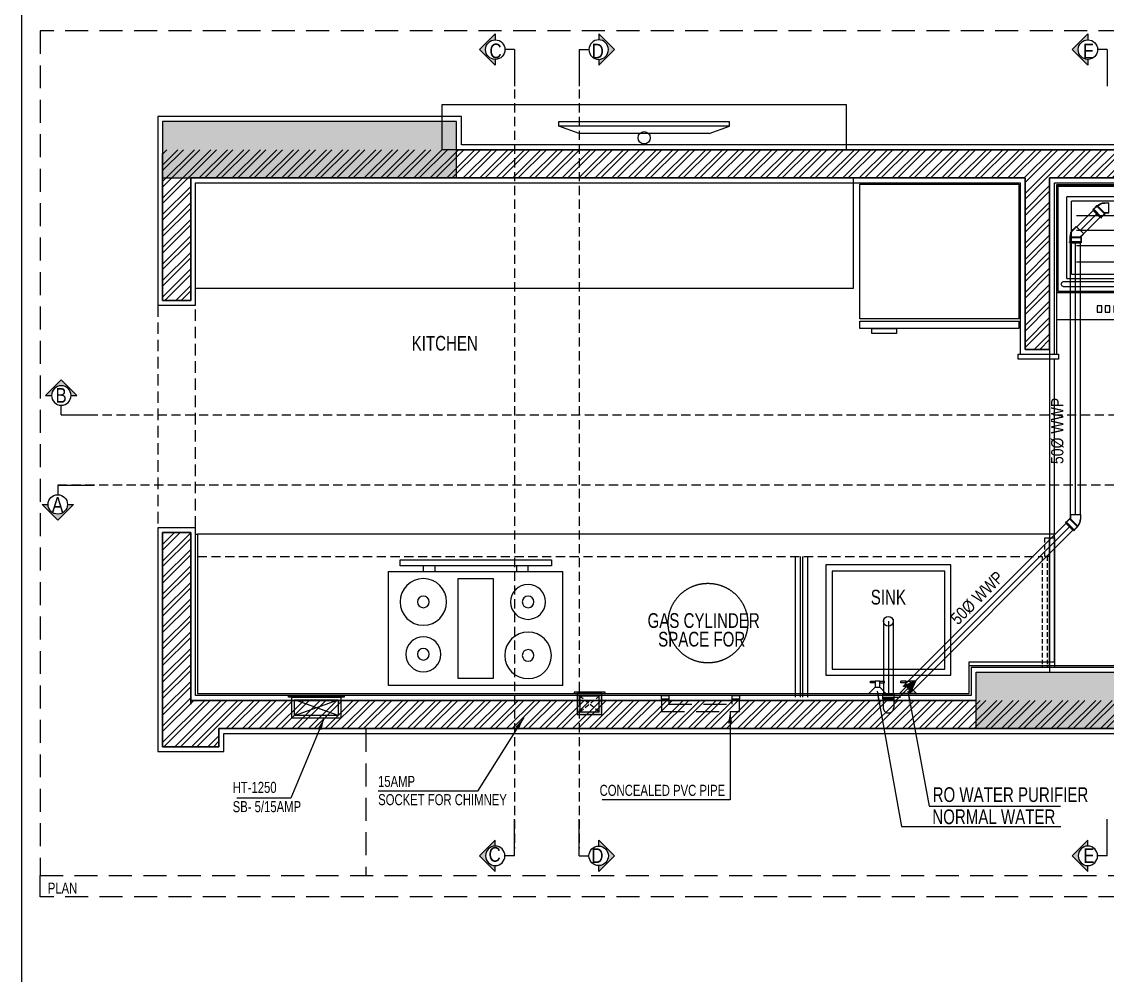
# Model space of a CAD drawing. Header units: inches. Extents: x 853900 to 962947, y 469960 to 560972.
# Drawn here: x 927787 to 932219, y 474760 to 478652 of the extents above; entities that cross this region are included whole.
import ezdxf
from ezdxf.enums import TextEntityAlignment as Align

# ---------------------------------------------------------------- set-up
doc = ezdxf.new("R2010")
doc.units = ezdxf.units.IN
doc.header["$LTSCALE"] = 750
for name, pattern in [('CENTER', [2, 1.25, -0.25, 0.25, -0.25]), ('CENTER2', [1.125, 0.75, -0.125, 0.125, -0.125]), ('DASHED2', [0.375, 0.25, -0.125]), ('HIDDEN', [0.375, 0.25, -0.125]), ('HIDDEN2', [0.1875, 0.125, -0.0625]), ('PHANTOMX2', [5, 2.5, -0.5, 0.5, -0.5, 0.5, -0.5])]:
    doc.linetypes.add(name, pattern=pattern)
doc.layers.get('0').update_dxf_attribs({"color": 8})
doc.layers.get('Defpoints').update_dxf_attribs({"color": 8})
for name, color, linetype, lineweight in [('a-Hatch-Wall-HM', 253, 'Continuous', 9), ('a-Int-Furniture-HM', 8, 'Continuous', 9), ('COLUMN', 8, 'Continuous', 13), ('DOTTED LINE-MSA', 8, 'HIDDEN2', 13), ('E-ELECT. SB', 8, 'Continuous', 5), ('ELE-03-MSA', 8, 'Continuous', 18), ('ELECTRICK', 8, 'Continuous', 5), ('fer', 8, 'Continuous', 20), ('g-cen-sym', 8, 'Continuous', 25), ('g-dot', 8, 'HIDDEN', 9), ('g-ele02', 8, 'Continuous', 9), ('g-ele04', 8, 'Continuous', 0), ('g-fer', 8, 'Continuous', 9), ('g-text', 8, 'Continuous', 9), ('P_WW PIPE', 4, 'Continuous', 9), ('PLASTER', 8, 'Continuous', 9), ('SECTION LINE', 8, 'CENTER', 9), ('SHEET', 8, 'Continuous', 13), ('WALL-MSA', 8, 'Continuous', 30)]:
    doc.layers.add(name, color=color, linetype=linetype, lineweight=lineweight)
for name, color, linetype in [('P_ARROW', 31, 'PHANTOMX2'), ('P_WASTE WATER PIPE', 4, 'DASHED2'), ('R.C.C HATCH-MSA', 253, 'Continuous'), ('TILE SECTION', 8, 'Continuous')]:
    doc.layers.add(name, color=color, linetype=linetype)
doc.styles.add('80', font='swisscl.ttf', dxfattribs={"height": 60})
doc.styles.add('ARIAL', font='swisscl.ttf')
doc.styles.add('Arial Narrow', font='swisscl.ttf', dxfattribs={"height": 150})
doc.styles.add('arial unicode', font='swisscl.ttf', dxfattribs={"height": 45})
doc.styles.add('Arial-Reg+0.8Sc', font='swisscl.ttf')
doc.styles.add('PLUMBING TEXT', font='ARIALN.TTF')
doc.styles.add('SWINS', font='swissc.ttf')
doc.dimstyles.new('75', dxfattribs={"dimtxt": 115, "dimasz": 50, "dimexe": 75, "dimexo": 0, "dimgap": 25, "dimtad": 1, "dimdec": 0, "dimzin": 0, "dimdsep": 46, "dimtxsty": 'ARIAL', "dimblk": 'ARCHTICK', "dimcen": 0.09, "dimdle": 75, "dimclrd": 256, "dimclre": 256, "dimclrt": 256, "dimadec": 0, "dimazin": 0, "dimtfac": 1, "dimtdec": 0, "dimtofl": 0, "dimtmove": 1, "dimatfit": 0, "dimfxl": 1, "dimtolj": 1, "dimtzin": 0, "dimlwd": -1, "dimlwe": -1, "dimarcsym": 0})
doc.dimstyles.new('Scale-50', dxfattribs={"dimtxt": 75, "dimasz": 25, "dimexe": 0, "dimexo": 0, "dimgap": 20, "dimtad": 1, "dimdec": 0, "dimrnd": 1, "dimzin": 3, "dimdsep": 46, "dimtxsty": 'ARIAL', "dimblk": 'ARCHTICK', "dimcen": 0, "dimse1": 1, "dimse2": 1, "dimclrd": 50, "dimclrt": 256, "dimadec": 0, "dimazin": 0, "dimtfac": 1, "dimtdec": 0, "dimtmove": 1, "dimatfit": 3, "dimfxl": 1, "dimtolj": 1, "dimtzin": 0, "dimlwd": 18, "dimarcsym": 0})
pattern_1 = [(45, (17259.336, -40980.496), (-33.6759605, 33.6759605), []), (45, (17281.786, -40980.496), (-33.6759605, 33.6759605), [])]

# ---------------------------------------------------------------- blocks, each defined once
blk = doc.blocks.new('sec')
at = {"layer": 'g-cen-sym'}
h = blk.add_hatch(color=256, dxfattribs=at)
h.paths.add_polyline_path([(0, 538), (-108, 430), (-108, 399, -0.206231), (0, 446, -0.414214), (149, 297), (240, 297)])
h.paths.add_polyline_path([(-108, 399), (-108, 430), (-138, 399), (-138, 352, -0.095653)])
h.paths.add_polyline_path([(-138, 399), (-168, 369), (-168, 297), (-149, 297, -0.094234), (-138, 352)])
h.paths.add_polyline_path([(-168, 369), (-205, 333), (-205, 297), (-168, 297)])
h.paths.add_polyline_path([(-205, 333), (-240, 297), (-205, 297)])
for q in [(-562, 0), (0, 149)]:
    blk.add_line((0, 0), q, dxfattribs=at)
blk.add_lwpolyline([(-149, 297), (-240, 297), (0, 538), (240, 297), (149, 297)], dxfattribs=at)
blk.add_circle((0, 297), 149, dxfattribs=at)
blk = doc.blocks.new('TAP-1')
at = {"layer": 'fer', "linetype": 'Continuous'}
for p, q in [((9.5, -44.4), (28.6, -44.4)), ((9.5, -50.8), (28.6, -50.8)), ((28.6, -44.4), (28.6, -50.8))]:
    blk.add_line(p, q, dxfattribs=at)
for points in [[(-9.5, -25.4), (-34.9, 0), (34.9, 0), (9.5, -25.4)], [(-9.5, -44.4), (-28.6, -44.4), (-28.6, -50.8), (-9.5, -50.8)]]:
    blk.add_lwpolyline(points, dxfattribs=at)
blk.add_lwpolyline([(9.5, -25.4), (9.5, -50.8), (-9.5, -50.8), (-9.5, -25.4)], close=True, dxfattribs=at)
blk = doc.blocks.new('A$C355B709C')
at = {"layer": 'E-ELECT. SB', "ltscale": 750}
for p, q in [((100, 91), (-100, 91)), ((-100, 91), (-100, 6)), ((100, 6), (100, 91)), ((-89.3, 80.3), (89.3, 17.3)), ((89.3, 80.3), (-89.3, 17.3)), ((-100, 6), (-113.3, 6)), ((-113.3, 6), (-113.3, 0)), ((-113.3, 0), (113.3, 0)), ((-100, 6), (100, 6)), ((113.3, 6), (100, 6)), ((113.3, 0), (113.3, 6))]:
    blk.add_line(p, q, dxfattribs=at)
blk.add_lwpolyline([(-89.3, 17.3), (89.3, 17.3), (89.3, 80.3), (-89.3, 80.3)], close=True, dxfattribs=at)
blk = doc.blocks.new('SB2')
h = blk.add_hatch(color=252)
h.dxf.hatch_style = 1
h.paths.add_polyline_path([(0, 100), (-85, 100), (-85, 0), (0, 0)])
h.paths.add_polyline_path([(-73.7, 10.7), (-73.7, 89.3), (-10.7, 89.3), (-10.7, 10.7)], flags=16)
h.paths.add_polyline_path([(-85, 100), (-85, 113.3), (-91, 113.3), (-91, -13.3), (-85, -13.3), (-85, 0)])
at = {"ltscale": 750}
for p, q in [((-91, -13.3), (-91, 113.3)), ((-91, 113.3), (-85, 113.3)), ((-85, 113.3), (-85, 100)), ((-85, 0), (-85, 100)), ((-85, 100), (0, 100)), ((0, 100), (0, 0)), ((0, 0), (-85, 0)), ((-85, 0), (-85, -13.3)), ((-85, -13.3), (-91, -13.3))]:
    blk.add_line(p, q, dxfattribs=at)
at = {"linetype": 'HIDDEN', "ltscale": 0.1}
for p, q in [((-10.7, 10.7), (-73.7, 89.3)), ((-10.7, 89.3), (-73.7, 10.7))]:
    blk.add_line(p, q, dxfattribs=at)
at = {"ltscale": 750}
blk.add_lwpolyline([(-73.7, 10.7), (-73.7, 89.3), (-10.7, 89.3), (-10.7, 10.7)], close=True, dxfattribs=at)
blk = doc.blocks.new('STOVE')
at = {"layer": 'a-Int-Furniture-HM'}
for p, q in [((0, 750), (0, 0)), ((0, 750), (490, 750)), ((0, 750), (0, 0)), ((0, 750), (490, 750)), ((490, 0), (490, 750)), ((490, 0), (490, 750)), ((490, 600), (515, 600)), ((490, 600), (515, 600)), ((515, 550), (490, 550)), ((515, 550), (490, 550)), ((515, 200), (490, 200)), ((515, 200), (490, 200)), ((490, 150), (515, 150)), ((490, 150), (515, 150)), ((0, 0), (490, 0)), ((0, 0), (490, 0))]:
    blk.add_line(p, q, dxfattribs=at)
at = {"layer": 'a-Int-Furniture-HM', "elevation": 0}
for points in [[(540, 700), (515, 700), (515, 50), (540, 50)], [(540, 700), (515, 700), (515, 50), (540, 50)], [(460, 450), (30, 450), (30, 300), (460, 300)], [(460, 450), (30, 450), (30, 300), (460, 300)]]:
    blk.add_lwpolyline(points, close=True, dxfattribs=at)
at = {"layer": 'a-Int-Furniture-HM'}
for centre, radius in [((130, 600), 100), ((130, 600), 100), ((359.8, 600), 75), ((359.8, 600), 75), ((130, 600), 25), ((130, 600), 25), ((359.8, 600), 25), ((359.8, 600), 25), ((359.8, 150), 100), ((359.8, 150), 100), ((134.8, 150), 75), ((134.8, 150), 75), ((134.8, 150), 25), ((134.8, 150), 25), ((359.8, 150), 25), ((359.8, 150), 25)]:
    blk.add_circle(centre, radius, dxfattribs=at)
blk = doc.blocks.new('G$C7E7AA53E')
at = {"ltscale": 100, "transparency": 33554687}
for p, q in [((0, 0), (0.55, 0)), ((0, -0.6), (0, 0)), ((0.55, -0.6), (0.55, 0)), ((0.1814, -0.0611), (0.1814, -0.033)), ((0.1814, -0.033), (0.2014, -0.033)), ((0.2014, -0.033), (0.2014, -0.0611)), ((0.2174, -0.0611), (0.2174, -0.033)), ((0.2174, -0.033), (0.2374, -0.033)), ((0.2374, -0.033), (0.2374, -0.0611)), ((0.2554, -0.0611), (0.2554, -0.033)), ((0.2554, -0.033), (0.2754, -0.033)), ((0.2754, -0.033), (0.2754, -0.0611)), ((0.2894, -0.033), (0.3095, -0.033)), ((0.2894, -0.0611), (0.2894, -0.033)), ((0.3095, -0.033), (0.3095, -0.0611)), ((0.2014, -0.0611), (0.1814, -0.0611)), ((0.2374, -0.0611), (0.2174, -0.0611)), ((0.2754, -0.0611), (0.2554, -0.0611)), ((0.3095, -0.0611), (0.2894, -0.0611)), ((0, -0.12), (0.55, -0.12)), ((0.006, -0.126), (0.544, -0.126)), ((0.006, -0.594), (0.006, -0.126)), ((0.544, -0.594), (0.544, -0.126)), ((0.5209, -0.1673), (0.0291, -0.1673)), ((0.0292, -0.1472), (0.5208, -0.1472)), ((0.0469, -0.182), (0.5071, -0.182)), ((0.0469, -0.182), (0.0469, -0.5467)), ((0.5071, -0.182), (0.5071, -0.5467)), ((0.0669, -0.202), (0.4871, -0.202)), ((0.0669, -0.202), (0.0669, -0.5267)), ((0.4871, -0.202), (0.4871, -0.5267)), ((0.0894, -0.2574), (0.4516, -0.2574)), ((0.0894, -0.3295), (0.4516, -0.3295)), ((0.0894, -0.3976), (0.4516, -0.3976)), ((0.0894, -0.4637), (0.4516, -0.4637)), ((0.4871, -0.5267), (0.0669, -0.5267)), ((0.5071, -0.5467), (0.0469, -0.5467)), ((0, -0.6), (0.55, -0.6)), ((0.006, -0.594), (0.544, -0.594))]:
    blk.add_line(p, q, dxfattribs=at)
for centre in [(0.3866, -0.0469), (0.4767, -0.0469)]:
    blk.add_circle(centre, 0.0295, dxfattribs=at)
for centre, start, end in [((0.0317, -0.1573), 103.7318, 255.3279), ((0.5183, -0.1573), 284.6721, 76.2682)]:
    blk.add_arc(centre, 0.0103, start, end, dxfattribs=at)
blk = doc.blocks.new('_ArchTick')
at = {"color": 0, "linetype": 'ByBlock', "const_width": 0.15}
blk.add_lwpolyline([(-0.5, -0.5), (0.5, 0.5)], dxfattribs=at)
blk = doc.blocks.new('A$C42D14513')
at = {"layer": 'P_WASTE WATER PIPE', "linetype": 'Continuous', "ltscale": 5}
for p, q in [((39, 122, 0), (8, 90, 0)), ((41, 118, 0), (10, 88, 0)), ((41, 118, 0), (10, 88, 0)), ((47, 124, 0), (39, 122, 0)), ((122, 39, 0), (39, 122, 0)), ((49, 121, 0), (41, 118, 0)), ((47, 164, 0), (47, 124, 0)), ((47, 164, 0), (155, 164, 0)), ((124, 47, 0), (47, 124, 0)), ((51, 123, 0), (49, 121, 0)), ((51, 164, 0), (51, 123, 0)), ((151, 164, 0), (151, 121, 0)), ((155, 121, 0), (155, 164, 0)), ((0, 86, 0), (6, 92, 0)), ((0, 86, 0), (86, 0, 0)), ((7, 79, 0), (4, 76, 0)), ((4, 76, 0), (76, 4, 0)), ((6, 92, 0), (92, 6, 0)), ((79, 7, 0), (76, 4, 0)), ((86, 0, 0), (92, 6, 0)), ((118, 41, 0), (88, 10, 0)), ((122, 39, 0), (90, 8, 0)), ((121, 49, 0), (118, 41, 0)), ((121, 49, 0), (121, 49, 0)), ((124, 47, 0), (122, 39, 0))]:
    blk.add_line(p, q, dxfattribs=at)
for radius, start in [(102, 315), (105, 315.1137)]:
    blk.add_arc((49, 121, 0), radius, start, 0, dxfattribs=at)
blk = doc.blocks.new('WASTE WATER ARROW')
at = {"layer": 'P_WASTE WATER PIPE', "ltscale": 0.025}
blk.add_hatch(color=256, dxfattribs=at).paths.add_polyline_path([(481737.16, -256822.52), (481729.92, -256825.26), (481737.16, -256828), (481735.75, -256825.26)])
at = {"layer": 'P_WASTE WATER PIPE', "color": 7, "linetype": 'ByBlock', "ltscale": 0.025}
blk.add_lwpolyline([(481737.16, -256822.52), (481729.92, -256825.26), (481737.16, -256828), (481735.75, -256825.26)], close=True, dxfattribs=at)

msp = doc.modelspace()

# ---------------------------------------------------------------- hatches: boundary and pattern name
at = {"layer": 'a-Hatch-Wall-HM'}
h = msp.add_hatch(dxfattribs=at)
h.set_pattern_fill('ANSI32', color=256, scale=5)
h.set_pattern_definition(pattern_1)
h.paths.add_polyline_path([(933163.68, 478614.97), (933278.68, 478614.97), (933278.68, 478244.97), (933878.68, 478244.97), (933878.68, 478014.97), (933278.68, 478014.97), (933278.68, 477797.07), (933163.68, 477797.07), (933163.68, 478014.97), (931983.28, 478014.97), (931983.28, 477314.97), (931883.28, 477314.97), (931883.28, 478014.97), (928477.38, 478014.97), (928477.38, 477514.97), (928362.38, 477514.97), (928362.38, 478129.97), (933163.68, 478129.97)])
h = msp.add_hatch(dxfattribs=at)
h.set_pattern_fill('ANSI32', color=256, scale=5)
h.set_pattern_definition(pattern_1)
h.paths.add_polyline_path([(933878.68, 475997.07), (933878.68, 475767.07), (928592.38, 475767.07), (928592.38, 475693.07), (928362.38, 475693.07), (928362.38, 476567.07), (928477.38, 476567.07), (928477.38, 475882.07), (933163.68, 475882.07), (933163.68, 476197.07), (933278.68, 476197.07), (933278.68, 475997.07)])
at = {"layer": 'R.C.C HATCH-MSA'}
h = msp.add_hatch(color=256, dxfattribs=at)
h.dxf.hatch_style = 1
h.paths.add_polyline_path([(933278.68, 475997.07), (933278.68, 475767.07), (931683.28, 475767.07), (931683.28, 475997.07)])
h.paths.add_polyline_path([(928362.38, 478244.97), (928362.38, 478014.97), (929562.38, 478014.97), (929562.38, 478244.97)])

# ---------------------------------------------------------------- linework, layer by layer
for p, q in [((929503.28, 478129.97), (929503.28, 478314.97)), ((929503.28, 478314.97), (931153.28, 478314.97)), ((931153.28, 478314.97), (931153.28, 478129.97)), ((929980.57, 478225.81, 0), (929980.57, 478244.71, 0)), ((929980.57, 478244.71, 0), (930675.99, 478244.71, 0)), ((929980.57, 478225.81, 0), (929980.57, 478244.71, 0)), ((930675.99, 478225.81, 0), (930675.99, 478244.71, 0)), ((930062.52, 478196.05, 0), (929980.57, 478225.81, 0)), ((930675.99, 478225.81, 0), (929980.57, 478225.81, 0)), ((930062.52, 478196.05, 0), (929980.57, 478225.81, 0)), ((930594.04, 478196.05, 0), (930675.99, 478225.81, 0)), ((930594.04, 478196.05, 0), (930062.52, 478196.05, 0)), ((931153.28, 478129.97), (929503.28, 478129.97)), ((931183.28, 477564.97), (931183.28, 478014.97)), ((928497.38, 477564.97), (931183.28, 477564.97))]:
    msp.add_line(p, q)
for points in [[(931858.28, 477439.97), (931208.28, 477439.97), (931208.28, 477989.97), (931858.28, 477989.97)], [(931858.28, 477429.97), (931858.28, 477399.97), (931208.28, 477399.97), (931208.28, 477429.97)], [(931358.28, 477399.97), (931358.28, 477379.97), (931258.28, 477379.97), (931258.28, 477399.97)]]:
    msp.add_lwpolyline(points, close=True)
msp.add_circle((930328.28, 478179.02, 0), 25)
at = {"layer": 'COLUMN'}
for points in [[(928362.38, 478244.97), (928362.38, 478014.97), (929562.38, 478014.97), (929562.38, 478244.97)], [(933278.68, 475997.07), (933278.68, 475767.07), (931683.28, 475767.07), (931683.28, 475997.07)]]:
    msp.add_lwpolyline(points, close=True, dxfattribs=at)
at = {"layer": 'Defpoints', "color": 14}
msp.add_lwpolyline([(942287.38, 470812.28), (927787.38, 470812.28), (927787.38, 482672.28), (942287.38, 482672.28)], close=True, dxfattribs=at)
at = {"layer": 'DOTTED LINE-MSA', "ltscale": 0.5}
for p, q in [((928342.38, 477494.97), (928342.38, 476587.07)), ((928497.38, 476587.07), (928497.38, 477494.97))]:
    msp.add_line(p, q, dxfattribs=at)
at = {"layer": 'DOTTED LINE-MSA', "ltscale": 0.2}
for p, q in [((931953.28, 476470.07), (931953.28, 476017.07)), ((931973.28, 476470.07), (931973.28, 476017.07))]:
    msp.add_line(p, q, dxfattribs=at)
at = {"layer": 'DOTTED LINE-MSA'}
msp.add_line((929192.38, 475765.66), (929192.38, 475167.14), dxfattribs=at)
at = {"layer": 'DOTTED LINE-MSA', "ltscale": 0.2}
msp.add_lwpolyline([(931963.28, 476545.07), (931983.28, 476545.07), (931983.28, 476470.07), (931963.28, 476470.07)], close=True, dxfattribs=at)
at = {"layer": 'ELE-03-MSA'}
msp.add_line((931983.28, 477314.97, 0), (931983.28, 475997.07), dxfattribs=at)
at = {"layer": 'g-cen-sym', "linetype": 'DASHED2', "ltscale": 0.2}
for p, q in [((929799.63, 478488.8, 0), (929799.63, 475277.16, 0)), ((930063.36, 478488.8, 0), (930063.36, 475277.16, 0)), ((927948.68, 477047.54), (933656.38, 477047.54)), ((927934.34, 476761.37), (933652.18, 476761.37))]:
    msp.add_line(p, q, dxfattribs=at)
at = {"layer": 'g-dot', "linetype": 'HIDDEN', "ltscale": 10}
for p, q in [((930945.28, 476470.07, 0), (930945.28, 475895.07, 0)), ((930965.28, 476470.07, 0), (930965.28, 475895.07, 0)), ((930975.28, 476470.07), (930975.28, 475895.07)), ((930995.28, 476470.07), (930995.28, 475895.07))]:
    msp.add_line(p, q, dxfattribs=at)
at = {"layer": 'g-dot', "ltscale": 0.2}
msp.add_lwpolyline([(928505.38, 476470.07), (931953.28, 476470.07)], dxfattribs=at)
at = {"layer": 'g-dot', "linetype": 'DASHED2', "ltscale": 0.5}
for points in [[(930399.51, 475902.01), (930429.51, 475902.01), (930429.51, 475887.01), (930399.51, 475887.01)], [(930687.05, 475902.07), (930717.05, 475902.07), (930717.05, 475887.07), (930687.05, 475887.07)]]:
    msp.add_lwpolyline(points, close=True, dxfattribs=at)
for points in [[(930399.51, 475887.01), (930399.51, 475859.01), (930399.51, 475837.04), (930717.05, 475837.1), (930717.05, 475887.07)], [(930429.51, 475887.01), (930429.51, 475867.04), (930687.05, 475867.1), (930687.05, 475887.07)]]:
    msp.add_lwpolyline(points, dxfattribs=at)
at = {"layer": 'g-dot', "ltscale": 150}
msp.add_circle((930588.68, 476197.57, 0), 162.5, dxfattribs=at)
at = {"layer": 'g-ele02', "elevation": 0}
msp.add_lwpolyline([(931855.28, 477294.97), (932019.28, 477294.97), (932019.28, 477274.97), (931855.28, 477274.97)], close=True, dxfattribs=at)
at = {"layer": 'g-ele02'}
msp.add_lwpolyline([(928505.38, 475910.07), (931655.28, 475910.07), (931655.28, 476040.07), (932003.28, 476040.07), (932003.28, 476560.07), (928505.38, 476560.07)], close=True, dxfattribs=at)
at = {"layer": 'g-ele02', "ltscale": 100}
msp.add_lwpolyline([(932003.29, 476017.07), (931983.29, 476017.07), (931983.28, 476545.07), (932003.28, 476545.07)], close=True, dxfattribs=at)
at = {"layer": 'g-ele02'}
msp.add_lwpolyline([(931303.18, 475895.07), (931374.33, 475895.07)], dxfattribs=at)
msp.add_lwpolyline([(931303.18, 475895.07), (931374.33, 475895.07)], dxfattribs=at)
at = {"layer": 'g-ele04', "ltscale": 100, "elevation": 0}
msp.add_lwpolyline([(932003.23, 477274.97), (931983.23, 477274.97), (931983.22, 476545.07), (932003.22, 476545.07)], close=True, dxfattribs=at)
at = {"layer": 'g-fer'}
for points in [[(931580.28, 475985.07), (931580.28, 476435.07), (931070.28, 476435.07), (931070.28, 475985.07)], [(931555.28, 476010.07), (931555.28, 476410.07), (931095.28, 476410.07), (931095.28, 476010.07)]]:
    msp.add_lwpolyline(points, close=True, dxfattribs=at)
msp.add_circle((931325.28, 476205.07), 20, dxfattribs=at)
at = {"layer": 'P_WASTE WATER PIPE', "linetype": 'DASHED2', "ltscale": 5}
for p, q in [((932093.86, 477814.62, 0), (932161.5, 477882.26, 0)), ((932122.14, 477786.33, 0), (932189.79, 477853.98, 0)), ((932053.93, 476608.68, 0), (931348.81, 475903.55)), ((932082.22, 476580.39, 0), (931344.79, 475842.96)), ((931305.28, 476213.5), (931305.28, 475909.12)), ((931345.28, 476213.51), (931345.28, 475909.1)), ((931304.32, 475885.22), (931304.32, 475852.03)), ((931346.82, 475885.23), (931346.82, 475852.03))]:
    msp.add_line(p, q, dxfattribs=at)
at = {"layer": 'P_WASTE WATER PIPE', "linetype": 'CENTER2', "ltscale": 5}
for p, q in [((932108, 477800.47, 0), (932175.65, 477868.12, 0)), ((932089.16, 476640.46), (932089.16, 477748.94)), ((932068.07, 476594.53, 0), (931346.82, 475873.28))]:
    msp.add_line(p, q, dxfattribs=at)
at = {"layer": 'P_WASTE WATER PIPE', "linetype": 'Continuous', "ltscale": 5}
for p, q in [((932069.16, 476640.46), (932069.16, 477748.94)), ((932109.16, 476640.46), (932109.16, 477748.94)), ((931348.81, 475909.1), (931301.76, 475909.12)), ((931301.76, 475909.12), (931301.76, 475907.55)), ((931301.76, 475907.55), (931348.81, 475907.55)), ((931301.89, 475903.92), (931301.89, 475889.94)), ((931301.89, 475903.92), (931348.81, 475903.92)), ((931348.81, 475907.55), (931348.81, 475909.1)), ((931348.81, 475889.94), (931348.81, 475903.92)), ((931301.89, 475889.94), (931304.32, 475885.22)), ((931301.89, 475889.94), (931348.81, 475889.94)), ((931304.32, 475885.22), (931346.82, 475885.23)), ((931346.82, 475885.23), (931348.81, 475889.94))]:
    msp.add_line(p, q, dxfattribs=at)
at = {"layer": 'P_WASTE WATER PIPE', "ltscale": 100}
msp.add_line((931325.28, 476205.07), (931325.28, 475909.11), dxfattribs=at)
at = {"layer": 'P_WASTE WATER PIPE', "linetype": 'DASHED2', "ltscale": 5}
msp.add_arc((931325.57, 475852.03), 21.25, 179.99502, 0.00498, dxfattribs=at)
at = {"layer": 'P_WASTE WATER PIPE', "linetype": 'Continuous', "ltscale": 5}
for centre, major_axis, start_param, end_param in [((931301.93, 475905.74), (-1.29, 1.29), -0.6863386, 2.3301175), ((931348.76, 475905.73), (-1.28, 1.28), 2.3810652, 5.4729165)]:
    msp.add_ellipse(centre, major_axis=major_axis, ratio=1, start_param=start_param, end_param=end_param, dxfattribs=at)
at = {"layer": 'PLASTER'}
msp.add_lwpolyline([(933143.68, 478614.97), (933143.68, 478149.97), (929582.38, 478149.97), (929582.38, 478264.97), (928342.38, 478264.97), (928342.38, 478014.97), (928342.38, 477494.97), (928497.38, 477494.97), (928497.38, 477994.97), (929562.38, 477994.97), (931863.28, 477994.97), (931863.28, 477294.97), (932003.28, 477294.97), (932003.28, 477994.97), (933158.68, 477994.97), (933158.68, 477777.07), (933298.68, 477777.07), (933298.68, 477994.97), (933898.68, 477994.97), (933898.68, 478264.97), (933298.68, 478264.97), (933298.68, 478614.97)], dxfattribs=at)
msp.add_lwpolyline([(928497.38, 475902.07), (928497.38, 476587.07), (928342.38, 476587.07), (928342.38, 475673.07), (928612.38, 475673.07), (928612.38, 475747.07), (931683.28, 475747.07), (933278.68, 475747.07), (933898.68, 475747.07), (933898.68, 476017.07), (933298.68, 476017.07), (933298.68, 476217.07), (933143.68, 476217.07), (933143.68, 476017.07), (931663.28, 476017.07), (931663.28, 475902.07)], close=True, dxfattribs=at)
at = {"layer": 'SHEET', "linetype": 'HIDDEN', "ltscale": 0.5}
for points in [[(927862.38, 475167.14), (933964.85, 475167.14), (933964.85, 478614.97), (927862.38, 478614.97)], [(927862.38, 475167.14), (933964.85, 475167.14), (933964.85, 475080.66), (927862.38, 475080.66)]]:
    msp.add_lwpolyline(points, close=True, dxfattribs=at)
at = {"layer": 'TILE SECTION'}
for points in [[(933150.68, 477777.07), (933150.68, 477986.97), (932011.28, 477986.97), (932011.28, 477294.97)], [(928497.38, 476560.07), (928505.38, 476560.07), (928505.38, 475910.07), (931655.28, 475910.07), (931655.28, 476025.07), (933135.68, 476025.07), (933135.68, 476217.07), (933158.65, 476217.07)], [(931303.18, 475895.07), (931374.33, 475895.07)]]:
    msp.add_lwpolyline(points, dxfattribs=at)
at = {"layer": 'WALL-MSA'}
for p, q in [((928362.38, 477514.97), (928362.38, 478114.97)), ((933163.68, 478129.97), (929562.38, 478129.97)), ((931883.28, 478014.97), (928477.38, 478014.97)), ((928477.38, 477514.97), (928477.38, 478014.97)), ((931883.28, 478014.97), (931883.28, 477314.97, 0)), ((931983.28, 478014.97), (931983.28, 477314.97, 0)), ((933178.68, 478014.97), (931983.28, 478014.97)), ((928477.38, 477514.97), (928362.38, 477514.97)), ((931983.28, 477314.97, 0), (931883.28, 477314.97, 0)), ((928362.38, 475693.07), (928362.38, 476567.07)), ((928477.38, 476567.07), (928362.38, 476567.07)), ((928477.38, 475867.07), (928477.38, 476567.07)), ((931683.28, 475882.07), (928477.38, 475882.07)), ((928592.38, 475767.07), (933878.68, 475767.07))]:
    msp.add_line(p, q, dxfattribs=at)
msp.add_lwpolyline([(928362.38, 475693.07), (928592.38, 475693.07), (928592.38, 475767.07)], dxfattribs=at)

# ---------------------------------------------------------------- block references
at = {"layer": 'a-Int-Furniture-HM'}
for name, p, xscale, yscale, zscale, rotation in [('G$C7E7AA53E', (932011.28, 477436.97), -916.6666666652666, 916.6666666652666, 916.6666666652666, 180), ('STOVE', (929284.43, 475942.38), -0.9500000001935549, 0.9500000001935549, 0.9500000001935549, 270)]:
    msp.add_blockref(name, p, dxfattribs=dict(at, xscale=xscale, yscale=yscale, zscale=zscale, rotation=rotation))
at = {"layer": 'E-ELECT. SB', "ltscale": 300, "xscale": -1, "rotation": 180}
msp.add_blockref('A$C355B709C', (928989.89, 475901.07), dxfattribs=at)
at = {"layer": 'ELECTRICK', "xscale": -1, "rotation": 90}
msp.add_blockref('SB2', (930155.34, 475825.07), dxfattribs=at)
at = {"layer": 'fer', "xscale": -1, "rotation": 180}
msp.add_blockref('TAP-1', (931280.28, 475910.07), dxfattribs=at)
at = {"layer": 'fer', "rotation": 180}
msp.add_blockref('TAP-1', (931405.28, 475910.07), dxfattribs=at)
at = {"layer": 'P_ARROW', "color": 7, "xscale": -7.296045054768373, "yscale": 7.296045054768373, "zscale": 7.296045054768373, "rotation": 44.99999999999984}
msp.add_blockref('WASTE WATER ARROW', (2091739.1, 4286231.2, 0), dxfattribs=at)
at = {"layer": 'P_WASTE WATER PIPE', "xscale": -0.4017456934275428, "yscale": 0.4017456934275428, "zscale": 0.4017456934275428}
for p, rotation in [((932159.57, 477851.42, 0), 270), ((932089.16, 477726.2, 0), 315)]:
    msp.add_blockref('A$C42D14513', p, dxfattribs=dict(at, rotation=rotation))
at = {"layer": 'P_WASTE WATER PIPE', "xscale": 0.4017456934275428, "yscale": 0.4017456934275428, "zscale": 0.4017456934275428}
msp.add_blockref('A$C42D14513', (932048.61, 476574.62, 0), dxfattribs=at)
at = {"layer": 'SECTION LINE', "linetype": 'DASHED2', "ltscale": 200}
for p, xscale, yscale, zscale, rotation in [((929799.61, 478538.57, 0), 0.2666666667908433, 0.2666666667908433, 0.2666666667908433, 90.00000000000001), ((930063.39, 478538.57, 0), -0.2666666667908429, 0.2666666667908429, 0.2666666667908429, 270), ((932218.81, 478538.57, 0), 0.2666666667908433, 0.2666666667908433, 0.2666666667908433, 90.00000000000001), ((927934.57, 476761.34), 0.2666666667908429, 0.2666666667908429, 0.2666666667908429, 180), ((929799.61, 475247.58, 0), -0.2666666667908433, 0.2666666667908433, 0.2666666667908433, 90), ((930063.39, 475247.58, 0), 0.2666666667908429, 0.2666666667908429, 0.2666666667908429, 270), ((932218.81, 475247.58, 0), -0.2666666667908433, 0.2666666667908433, 0.2666666667908433, 90)]:
    msp.add_blockref('sec', p, dxfattribs=dict(at, xscale=xscale, yscale=yscale, zscale=zscale, rotation=rotation))
at = {"layer": 'SECTION LINE', "linetype": 'DASHED2', "ltscale": 200, "xscale": -0.2666666667908429, "yscale": 0.2666666667908429, "zscale": 0.2666666667908429}
msp.add_blockref('sec', (927948.91, 477047.57), dxfattribs=at)

# ---------------------------------------------------------------- texts
at = {"layer": 'g-cen-sym', "linetype": 'DASHED2', "ltscale": 200, "style": 'SWINS'}
for s, p in [('C', (929721.6, 478533.41, 0)), ('D', (930138.64, 478532.46, 0)), ('E', (932142.46, 478532.46, 0)), ('B', (927948.22, 477127.19, 0)), ('A', (927933.88, 476681.72, 0)), ('C', (929717.9, 475253.52, 0)), ('D', (930137.27, 475248.44, 0)), ('E', (932143.83, 475248.44, 0))]:
    msp.add_text(s, height=60, dxfattribs=at).set_placement(p, align=Align.MIDDLE_CENTER)
at = {"layer": 'g-text', "ltscale": 750, "style": 'Arial Narrow'}
for s, p in [('KITCHEN', (929379.29, 477310.06, 0)), ('RO WATER PURIFIER', (931505.8, 475467.47, 0)), ('NORMAL WATER', (931504.52, 475377.12, 0))]:
    msp.add_text(s, height=60, dxfattribs=at).set_placement(p)
at = {"layer": 'g-text'}
for s, height, style, p in [('SINK', 60, '80', (931253.36, 476273.52, 0)), ('PLAN', 45, 'arial unicode', (927893.6, 475093.31))]:
    msp.add_text(s, height=height, dxfattribs=dict(at, style=style)).set_placement(p)
at = {"layer": 'g-text', "ltscale": 750, "style": 'Arial Narrow'}
for s, p in [('GAS CYLINDER', (930800.02, 476208.09, 0)), ('SPACE FOR', (930740.86, 476132.01, 0))]:
    msp.add_text(s, height=60, dxfattribs=at).set_placement(p, align=Align.MIDDLE_RIGHT)
at = {"layer": 'g-text', "style": 'arial unicode'}
for s, p in [('HT-1250', (928648.48, 475527.09, 0)), ('15AMP', (929241.83, 475551.45, 0)), ('SOCKET FOR CHIMNEY', (929242.41, 475476.92, 0)), ('SB- 5/15AMP', (928648.48, 475448.44, 0))]:
    msp.add_text(s, height=45, dxfattribs=at).set_placement(p, align=Align.MIDDLE_LEFT)
at = {"layer": 'g-text', "insert": (930146.44, 475491.89, 0), "char_height": 45, "attachment_point": 7, "style": 'arial unicode'}
msp.add_mtext('CONCEALED PVC PIPE ', dxfattribs=at)
at = {"layer": 'P_WW PIPE', "lineweight": 30, "char_height": 50, "width": 623.9432, "attachment_point": 3, "style": 'PLUMBING TEXT'}
for insert, rotation in [((931989.47, 477117.28, 0), 90), ((931765.16, 476414, 0), 45)]:
    msp.add_mtext('50Ø WWP', dxfattribs=dict(at, insert=insert, rotation=rotation))

# ---------------------------------------------------------------- leaders
at = {"layer": 'g-text'}
for points, dimstyle, override in [([(931278.85, 475920.47), (931379.07, 475368.04), (932029.38, 475368.04)], '75', {"dimtxt": 90, "dimasz": 55, "dimgap": 10, "dimtad": 0, "dimtxsty": 'Arial-Reg+0.8Sc', "dimclrd": 50}), ([(931405.28, 475920.47), (931491.44, 475450.83), (932028.33, 475450.83)], '75', {"dimtxt": 90, "dimasz": 55, "dimgap": 10, "dimtad": 0, "dimtxsty": 'Arial-Reg+0.8Sc', "dimclrd": 50}), ([(929022.55, 475810.07), (928886, 475483.12), (928665.04, 475483.12)], 'Scale-50', {"dimasz": 50, "dimtad": 0}), ([(929836.63, 475811.78), (929647.92, 475512.01), (929242.27, 475512.01)], 'Scale-50', {"dimasz": 50, "dimtad": 0}), ([(930679.23, 475838.81, 0), (930679.23, 475476.86, 0), (930156.75, 475476.86, 0)], 'Scale-50', {"dimasz": 50, "dimtad": 0})]:
    msp.add_leader(points, dimstyle=dimstyle, override=override, dxfattribs=at)

doc.saveas('drawing.dxf')
